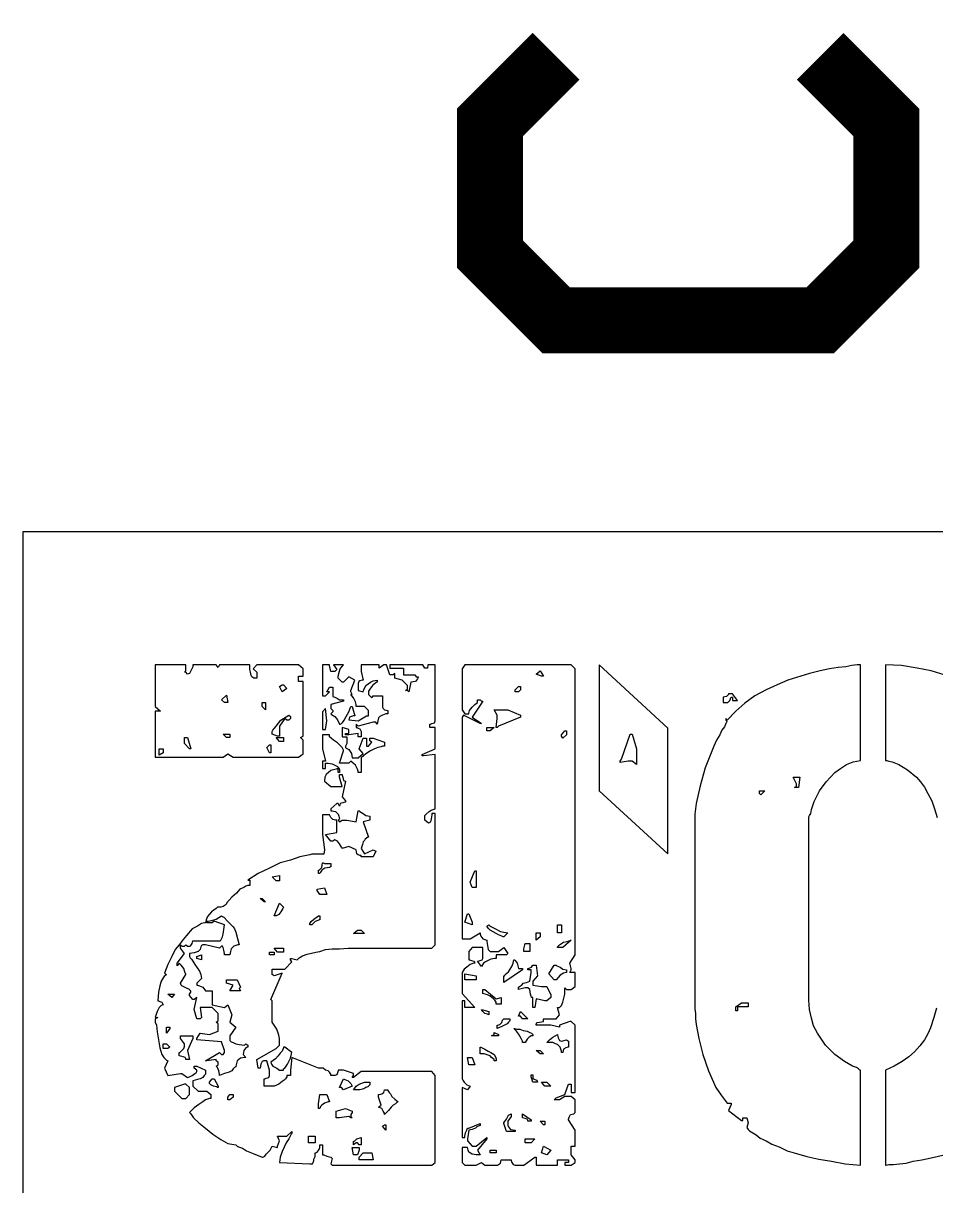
# Model space of a CAD drawing. Extents: x -0.01 to 3.94, y -0.01 to 3.94.
# Drawn here: x 1.7343 to 1.8725, y 1.1839 to 1.36 of the extents above; entities that cross this region are included whole.
import ezdxf

# ---------------------------------------------------------------- set-up
doc = ezdxf.new("R2010")
doc.units = 0
doc.layers.add('gbo', color=1, linetype='CONTINUOUS')

msp = doc.modelspace()

# ---------------------------------------------------------------- linework, layer by layer
at = {"layer": 'gbo', "color": 1, "const_width": 0.01}
msp.add_lwpolyline([(1.855, 1.355), (1.865, 1.345), (1.865, 1.325), (1.855, 1.315), (1.815, 1.315), (1.805, 1.325), (1.805, 1.345), (1.815, 1.355)], dxfattribs=at)
at = {"layer": 'gbo', "color": 1}
for points in [[(3.043, 1.1644), (2.637, 1.1644), (2.637, 1.0494), (2.1086, 1.0494), (2.1086, 1.1644), (1.7343, 1.1644), (1.7343, 1.283), (3.043, 1.283), (3.043, 1.1644)], [(1.776, 1.2628), (1.7697, 1.2628), (1.7691, 1.2622), (1.7697, 1.2617), (1.7697, 1.2608), (1.7692, 1.2608), (1.7689, 1.261), (1.7688, 1.2612), (1.7687, 1.2617), (1.7686, 1.2621), (1.7686, 1.2628), (1.764, 1.2628), (1.7638, 1.2624), (1.7635, 1.2628), (1.76, 1.2628), (1.76, 1.2625), (1.7598, 1.2621), (1.7596, 1.2617), (1.7595, 1.2615), (1.7592, 1.2614), (1.7589, 1.2617), (1.7587, 1.2617), (1.7589, 1.2619), (1.7589, 1.2628), (1.7543, 1.2628), (1.7543, 1.2565), (1.7551, 1.2558), (1.7543, 1.2558), (1.7543, 1.2488), (1.7646, 1.2488), (1.7653, 1.2493), (1.7661, 1.2488), (1.776, 1.2488), (1.7767, 1.2493), (1.7767, 1.2514), (1.7763, 1.2518), (1.7767, 1.252), (1.7767, 1.2603), (1.776, 1.2603), (1.776, 1.2611), (1.7767, 1.2611), (1.7767, 1.2622), (1.776, 1.2628)], [(1.7967, 1.2628), (1.7956, 1.2628), (1.7955, 1.2623), (1.7951, 1.2623), (1.7948, 1.2628), (1.7898, 1.2628), (1.7898, 1.2623), (1.7919, 1.2623), (1.7919, 1.2613), (1.7936, 1.2613), (1.7938, 1.261), (1.7941, 1.261), (1.7941, 1.2609), (1.794, 1.2607), (1.7937, 1.2603), (1.793, 1.2602), (1.7927, 1.2587), (1.7925, 1.2589), (1.7922, 1.2589), (1.7925, 1.2591), (1.7925, 1.2597), (1.7917, 1.2605), (1.7906, 1.2608), (1.7906, 1.2615), (1.7903, 1.2613), (1.7898, 1.2613), (1.7893, 1.2628), (1.7889, 1.2628), (1.7882, 1.2623), (1.7882, 1.2628), (1.7855, 1.2628), (1.7855, 1.2618), (1.7858, 1.2605), (1.7857, 1.2605), (1.7853, 1.2604), (1.7851, 1.2603), (1.785, 1.26), (1.785, 1.2589), (1.7858, 1.2587), (1.7858, 1.2588), (1.7859, 1.259), (1.7862, 1.2597), (1.7869, 1.2602), (1.7873, 1.2604), (1.7879, 1.2605), (1.7879, 1.2602), (1.7878, 1.2602), (1.7877, 1.2601), (1.7872, 1.2597), (1.7868, 1.2591), (1.7866, 1.2588), (1.7866, 1.2583), (1.7871, 1.2578), (1.7873, 1.2581), (1.7887, 1.2581), (1.7887, 1.2565), (1.7887, 1.2564), (1.7888, 1.2562), (1.789, 1.256), (1.7895, 1.2559), (1.7895, 1.2554), (1.7892, 1.2554), (1.7887, 1.2552), (1.7883, 1.255), (1.7881, 1.2548), (1.788, 1.2543), (1.7879, 1.2538), (1.7877, 1.2541), (1.7873, 1.2541), (1.785, 1.2535), (1.7847, 1.2538), (1.7847, 1.2533), (1.7848, 1.2533), (1.785, 1.2532), (1.7853, 1.2531), (1.7855, 1.2527), (1.7855, 1.2519), (1.785, 1.2519), (1.785, 1.2524), (1.7836, 1.2522), (1.7831, 1.2522), (1.7831, 1.2524), (1.7836, 1.2524), (1.7836, 1.253), (1.7826, 1.2533), (1.7826, 1.2519), (1.7833, 1.2519), (1.7833, 1.2509), (1.7831, 1.2505), (1.7831, 1.2503), (1.7832, 1.2502), (1.7836, 1.25), (1.784, 1.2494), (1.7841, 1.2487), (1.785, 1.2487), (1.7858, 1.2494), (1.7852, 1.2501), (1.7858, 1.2517), (1.7863, 1.2517), (1.7863, 1.2505), (1.7866, 1.2505), (1.7871, 1.2511), (1.7868, 1.2513), (1.7868, 1.2517), (1.7873, 1.2517), (1.789, 1.2511), (1.789, 1.2505), (1.7887, 1.2505), (1.7885, 1.2504), (1.788, 1.2503), (1.7875, 1.2501), (1.7869, 1.2498), (1.7862, 1.2493), (1.7855, 1.2487), (1.7855, 1.2465), (1.785, 1.2465), (1.785, 1.2467), (1.7849, 1.247), (1.7846, 1.2476), (1.7839, 1.2482), (1.7836, 1.2479), (1.7822, 1.2479), (1.7828, 1.2498), (1.7828, 1.2499), (1.7826, 1.2503), (1.7822, 1.2507), (1.7819, 1.251), (1.7813, 1.2514), (1.7807, 1.2519), (1.7807, 1.2522), (1.7796, 1.2522), (1.7796, 1.2501), (1.7801, 1.2482), (1.7796, 1.2482), (1.7796, 1.2471), (1.7801, 1.2471), (1.7801, 1.2479), (1.7805, 1.2479), (1.7811, 1.2478), (1.7819, 1.2474), (1.7821, 1.2472), (1.7822, 1.2469), (1.7822, 1.2465), (1.782, 1.2465), (1.782, 1.2471), (1.7819, 1.2471), (1.7817, 1.247), (1.7809, 1.2468), (1.7802, 1.2462), (1.78, 1.2458), (1.7799, 1.2452), (1.7809, 1.2444), (1.7826, 1.2444), (1.7822, 1.2458), (1.7822, 1.2462), (1.7826, 1.2462), (1.7826, 1.2461), (1.7827, 1.2458), (1.7828, 1.2453), (1.7831, 1.2452), (1.7826, 1.2428), (1.7831, 1.2422), (1.7831, 1.242), (1.783, 1.242), (1.7827, 1.2419), (1.7823, 1.2418), (1.7822, 1.2414), (1.782, 1.2418), (1.7818, 1.2418), (1.7809, 1.241), (1.7809, 1.2407), (1.7811, 1.2407), (1.7816, 1.2406), (1.782, 1.2402), (1.7821, 1.2399), (1.7822, 1.2395), (1.782, 1.2393), (1.7822, 1.239), (1.7826, 1.2393), (1.7833, 1.2393), (1.7847, 1.239), (1.785, 1.2407), (1.7852, 1.2407), (1.7853, 1.2406), (1.7858, 1.2403), (1.7862, 1.24), (1.7868, 1.2399), (1.7868, 1.2393), (1.7858, 1.239), (1.7866, 1.2367), (1.7865, 1.2367), (1.7861, 1.2364), (1.786, 1.2362), (1.7858, 1.236), (1.7857, 1.2356), (1.7855, 1.235), (1.786, 1.2342), (1.7873, 1.2348), (1.7877, 1.2346), (1.7873, 1.2337), (1.7855, 1.2337), (1.7855, 1.2339), (1.7853, 1.2339), (1.785, 1.234), (1.7848, 1.2342), (1.7847, 1.2348), (1.7836, 1.2353), (1.7826, 1.235), (1.7826, 1.2351), (1.7825, 1.2352), (1.7822, 1.2357), (1.7819, 1.2361), (1.7815, 1.2363), (1.7812, 1.2361), (1.7809, 1.2361), (1.7801, 1.2371), (1.7818, 1.2374), (1.7818, 1.2393), (1.7816, 1.2393), (1.7812, 1.2394), (1.7809, 1.2397), (1.7807, 1.2401), (1.7796, 1.2401), (1.7796, 1.2371), (1.7799, 1.2348), (1.7798, 1.2341), (1.778, 1.2341), (1.7777, 1.234), (1.7772, 1.2339), (1.7762, 1.2337), (1.7748, 1.2332), (1.7732, 1.2328), (1.7716, 1.232), (1.7699, 1.2312), (1.7683, 1.2302), (1.7686, 1.2302), (1.7686, 1.2294), (1.7683, 1.2294), (1.768, 1.2293), (1.7677, 1.2291), (1.7671, 1.2288), (1.7666, 1.2282), (1.7659, 1.2276), (1.7651, 1.2267), (1.7651, 1.2266), (1.7649, 1.2264), (1.7646, 1.2262), (1.7642, 1.2261), (1.7637, 1.2261), (1.7635, 1.2259), (1.7628, 1.2254), (1.7622, 1.2247), (1.762, 1.2242), (1.7619, 1.2237), (1.7618, 1.2237), (1.7613, 1.2236), (1.7607, 1.2232), (1.7599, 1.2228), (1.759, 1.2218), (1.7585, 1.2212), (1.7579, 1.2204), (1.7573, 1.2197), (1.7568, 1.2186), (1.7562, 1.2174), (1.7557, 1.2161), (1.756, 1.2159), (1.7559, 1.2158), (1.7557, 1.2157), (1.7555, 1.2154), (1.7552, 1.2149), (1.755, 1.2142), (1.7548, 1.2132), (1.7547, 1.2119), (1.7548, 1.2119), (1.755, 1.2118), (1.7553, 1.2117), (1.7555, 1.2113), (1.7552, 1.2112), (1.7549, 1.2109), (1.7546, 1.2103), (1.7543, 1.2094), (1.7547, 1.2094), (1.7543, 1.2092), (1.7543, 1.2091), (1.7543, 1.209), (1.7543, 1.2087), (1.7545, 1.2082), (1.7546, 1.2072), (1.7548, 1.206), (1.755, 1.2048), (1.7553, 1.2038), (1.7556, 1.2033), (1.7558, 1.2031), (1.756, 1.2029), (1.7562, 1.2028), (1.7557, 1.2017), (1.7562, 1.2006), (1.7581, 1.2009), (1.7583, 1.2009), (1.7592, 1.2003), (1.7595, 1.2004), (1.7599, 1.2006), (1.7603, 1.2009), (1.7605, 1.201), (1.7606, 1.2012), (1.7606, 1.2014), (1.7602, 1.2017), (1.7602, 1.202), (1.7606, 1.202), (1.7619, 1.2014), (1.7619, 1.2009), (1.7619, 1.2008), (1.7617, 1.2006), (1.7615, 1.2003), (1.7611, 1.2001), (1.7607, 1.2), (1.76, 1.1998), (1.76, 1.199), (1.7608, 1.1982), (1.7621, 1.1982), (1.7627, 1.1977), (1.7627, 1.1971), (1.7625, 1.1971), (1.7619, 1.1969), (1.7615, 1.1966), (1.7609, 1.1962), (1.7602, 1.1957), (1.7595, 1.195), (1.7597, 1.1948), (1.7601, 1.1942), (1.7609, 1.1934), (1.7619, 1.1926), (1.763, 1.1917), (1.7642, 1.1909), (1.7653, 1.1903), (1.7659, 1.1902), (1.7665, 1.1901), (1.7666, 1.19), (1.7667, 1.1899), (1.7669, 1.1898), (1.7675, 1.1896), (1.7681, 1.1892), (1.7691, 1.1888), (1.7705, 1.1882), (1.7706, 1.1882), (1.7709, 1.1884), (1.7711, 1.1887), (1.7713, 1.1889), (1.7717, 1.1893), (1.772, 1.1899), (1.7728, 1.1897), (1.7728, 1.1899), (1.7731, 1.1907), (1.7728, 1.1914), (1.7742, 1.1914), (1.775, 1.1921), (1.775, 1.1918), (1.7749, 1.1917), (1.7747, 1.1914), (1.7745, 1.191), (1.7741, 1.1904), (1.7735, 1.1891), (1.7732, 1.1882), (1.7731, 1.1874), (1.7777, 1.1872), (1.7781, 1.1872), (1.7782, 1.1874), (1.7783, 1.1877), (1.7783, 1.1879), (1.7785, 1.1883), (1.7785, 1.1889), (1.7786, 1.1889), (1.7788, 1.189), (1.7791, 1.1894), (1.7792, 1.1897), (1.7792, 1.1901), (1.7796, 1.1901), (1.7796, 1.1886), (1.7798, 1.1886), (1.7803, 1.1884), (1.7809, 1.1882), (1.781, 1.1881), (1.7811, 1.188), (1.7809, 1.1872), (1.7811, 1.187), (1.7962, 1.187), (1.7967, 1.1874), (1.7967, 1.2006), (1.7962, 1.2012), (1.7855, 1.2012), (1.7843, 1.2003), (1.7841, 1.2003), (1.7843, 1.2006), (1.7843, 1.2009), (1.7828, 1.2014), (1.782, 1.2014), (1.782, 1.2013), (1.7819, 1.201), (1.7818, 1.2007), (1.7815, 1.2006), (1.7809, 1.2006), (1.7809, 1.2008), (1.7807, 1.2011), (1.7805, 1.2013), (1.7801, 1.2014), (1.7797, 1.2017), (1.779, 1.2017), (1.775, 1.2033), (1.7748, 1.2014), (1.7748, 1.2006), (1.7742, 1.2006), (1.7742, 1.2004), (1.774, 1.2001), (1.7738, 1.1999), (1.7735, 1.1997), (1.773, 1.1993), (1.7723, 1.199), (1.7708, 1.199), (1.7708, 1.2001), (1.7709, 1.2001), (1.7711, 1.2002), (1.7715, 1.2003), (1.7716, 1.2006), (1.7716, 1.2014), (1.7712, 1.2028), (1.7707, 1.2028), (1.7705, 1.2027), (1.7703, 1.2023), (1.7702, 1.2017), (1.7699, 1.2017), (1.7697, 1.203), (1.7726, 1.2047), (1.7731, 1.2052), (1.7731, 1.206), (1.7731, 1.2062), (1.773, 1.2067), (1.7727, 1.2076), (1.772, 1.2087), (1.772, 1.2119), (1.7718, 1.2121), (1.7735, 1.2161), (1.7723, 1.2157), (1.772, 1.2159), (1.772, 1.2167), (1.7739, 1.2167), (1.775, 1.2178), (1.7748, 1.2181), (1.7748, 1.2183), (1.775, 1.2183), (1.7758, 1.2181), (1.7759, 1.2182), (1.7761, 1.2184), (1.7766, 1.2187), (1.7773, 1.219), (1.7786, 1.2193), (1.7792, 1.2194), (1.7801, 1.2197), (1.7811, 1.2198), (1.7822, 1.2198), (1.7835, 1.2199), (1.7962, 1.2199), (1.7967, 1.2204), (1.7967, 1.2331), (1.7967, 1.2403), (1.7962, 1.2403), (1.7962, 1.2402), (1.7962, 1.2401), (1.7961, 1.2395), (1.796, 1.239), (1.7959, 1.2389), (1.7957, 1.2388), (1.7951, 1.2393), (1.7951, 1.2399), (1.7951, 1.24), (1.7953, 1.2402), (1.7958, 1.2406), (1.7961, 1.2408), (1.7967, 1.241), (1.7967, 1.2492), (1.7949, 1.249), (1.7947, 1.249), (1.7947, 1.2492), (1.7967, 1.2501), (1.7967, 1.2533), (1.7959, 1.2533), (1.7959, 1.2538), (1.796, 1.2538), (1.7962, 1.2539), (1.7966, 1.254), (1.7967, 1.2543), (1.7967, 1.2628)], [(1.7828, 1.2628), (1.7813, 1.2628), (1.7818, 1.2621), (1.7815, 1.2618), (1.7809, 1.2618), (1.7807, 1.2627), (1.7807, 1.2628), (1.7796, 1.2628), (1.7796, 1.2581), (1.7801, 1.2581), (1.7807, 1.2587), (1.7803, 1.2587), (1.7807, 1.2594), (1.7812, 1.2594), (1.7812, 1.2581), (1.7812, 1.258), (1.7815, 1.2579), (1.7819, 1.2577), (1.7822, 1.2575), (1.7828, 1.2575), (1.7828, 1.2573), (1.7809, 1.2568), (1.7809, 1.2562), (1.7812, 1.2559), (1.7812, 1.2557), (1.7809, 1.2554), (1.781, 1.2553), (1.7815, 1.255), (1.7819, 1.2545), (1.7822, 1.2538), (1.7823, 1.2538), (1.7825, 1.2539), (1.7827, 1.2541), (1.7829, 1.2544), (1.7832, 1.255), (1.7836, 1.2557), (1.7839, 1.2565), (1.7841, 1.2565), (1.7845, 1.2551), (1.7843, 1.2551), (1.784, 1.255), (1.7837, 1.2549), (1.7836, 1.2545), (1.785, 1.2543), (1.7863, 1.2551), (1.7866, 1.2551), (1.7866, 1.2559), (1.786, 1.2565), (1.7847, 1.2565), (1.7847, 1.2568), (1.7846, 1.2572), (1.7843, 1.2578), (1.7839, 1.2583), (1.7841, 1.2583), (1.7839, 1.2587), (1.7839, 1.2589), (1.7845, 1.2605), (1.7836, 1.261), (1.7828, 1.2602), (1.7826, 1.2602), (1.782, 1.2608), (1.782, 1.2609), (1.782, 1.261), (1.7821, 1.2615), (1.7823, 1.2622), (1.7828, 1.2628)], [(1.8173, 1.2628), (1.8012, 1.2628), (1.8008, 1.2622), (1.8008, 1.256), (1.8012, 1.2554), (1.8018, 1.2554), (1.8018, 1.2555), (1.8019, 1.2559), (1.8023, 1.2564), (1.8027, 1.2568), (1.8031, 1.2571), (1.8031, 1.2575), (1.8035, 1.2575), (1.8037, 1.2573), (1.8039, 1.2573), (1.8023, 1.2549), (1.8037, 1.2539), (1.8035, 1.2539), (1.801, 1.2552), (1.8008, 1.2549), (1.8008, 1.2213), (1.802, 1.2213), (1.8035, 1.2222), (1.8035, 1.222), (1.8036, 1.2217), (1.8039, 1.2213), (1.8045, 1.2211), (1.8045, 1.221), (1.8045, 1.2209), (1.8046, 1.2203), (1.8047, 1.2197), (1.8048, 1.2196), (1.805, 1.2194), (1.8063, 1.2194), (1.8071, 1.22), (1.8077, 1.2191), (1.8075, 1.2189), (1.8059, 1.2189), (1.8059, 1.2183), (1.8057, 1.2183), (1.8051, 1.2182), (1.8043, 1.2178), (1.804, 1.2176), (1.8037, 1.2171), (1.8031, 1.2179), (1.8032, 1.2179), (1.8035, 1.218), (1.8038, 1.2181), (1.8039, 1.2183), (1.8039, 1.22), (1.8023, 1.22), (1.8018, 1.2194), (1.8018, 1.2181), (1.8019, 1.2181), (1.8022, 1.218), (1.8026, 1.2179), (1.8027, 1.2176), (1.8025, 1.2176), (1.802, 1.2174), (1.8015, 1.217), (1.8011, 1.2167), (1.8008, 1.2162), (1.8008, 1.213), (1.8027, 1.2109), (1.8012, 1.2109), (1.8012, 1.2119), (1.8008, 1.2119), (1.8008, 1.2001), (1.8009, 1.1999), (1.8011, 1.1996), (1.8015, 1.1992), (1.802, 1.199), (1.8016, 1.1984), (1.8008, 1.1988), (1.8008, 1.1912), (1.8012, 1.1912), (1.8012, 1.1913), (1.8012, 1.1914), (1.8013, 1.1919), (1.8015, 1.1923), (1.8016, 1.1926), (1.8018, 1.1926), (1.8035, 1.1933), (1.8035, 1.1931), (1.8035, 1.193), (1.8032, 1.1929), (1.803, 1.1928), (1.8028, 1.1926), (1.8023, 1.1924), (1.8018, 1.1923), (1.8016, 1.191), (1.8016, 1.1907), (1.8023, 1.1899), (1.8029, 1.1899), (1.8045, 1.1912), (1.8045, 1.191), (1.8031, 1.1893), (1.8035, 1.1886), (1.8029, 1.1886), (1.8023, 1.1887), (1.8018, 1.189), (1.8017, 1.1893), (1.8016, 1.1897), (1.8008, 1.1897), (1.8008, 1.1874), (1.8012, 1.187), (1.8029, 1.187), (1.8037, 1.1874), (1.8042, 1.187), (1.8062, 1.187), (1.8063, 1.1871), (1.8066, 1.1873), (1.8067, 1.1878), (1.8082, 1.1878), (1.8082, 1.1877), (1.8083, 1.1874), (1.8085, 1.1871), (1.8088, 1.187), (1.8101, 1.187), (1.8118, 1.1882), (1.812, 1.1882), (1.812, 1.187), (1.8152, 1.187), (1.8152, 1.1878), (1.8169, 1.1878), (1.8169, 1.1874), (1.8163, 1.1874), (1.8163, 1.187), (1.8173, 1.187), (1.8179, 1.1874), (1.8179, 1.1878), (1.8173, 1.1886), (1.8173, 1.1899), (1.8179, 1.1899), (1.8179, 1.1923), (1.8169, 1.1939), (1.8169, 1.194), (1.817, 1.1943), (1.8172, 1.1947), (1.8177, 1.1948), (1.8179, 1.195), (1.8179, 1.1969), (1.8173, 1.1974), (1.8163, 1.1974), (1.8155, 1.1969), (1.8147, 1.1969), (1.815, 1.1972), (1.8163, 1.1977), (1.8169, 1.1993), (1.8173, 1.1993), (1.8173, 1.198), (1.8179, 1.198), (1.8179, 1.2082), (1.8173, 1.2088), (1.8171, 1.2088), (1.8155, 1.2082), (1.8155, 1.2079), (1.8142, 1.2082), (1.812, 1.2082), (1.812, 1.2083), (1.8121, 1.2086), (1.8125, 1.2087), (1.8131, 1.2088), (1.8131, 1.2092), (1.815, 1.2092), (1.8155, 1.2098), (1.8152, 1.2109), (1.8155, 1.2109), (1.8156, 1.211), (1.8158, 1.2112), (1.816, 1.2117), (1.8161, 1.2121), (1.8163, 1.2129), (1.8163, 1.2139), (1.8166, 1.2136), (1.8173, 1.2136), (1.8179, 1.2141), (1.8179, 1.2162), (1.8171, 1.2162), (1.8173, 1.2166), (1.8173, 1.2168), (1.8171, 1.2176), (1.8179, 1.2189), (1.8179, 1.2622), (1.8173, 1.2628)], [(1.8215, 1.2628), (1.8215, 1.2437), (1.8319, 1.2342), (1.8319, 1.2472), (1.8319, 1.2477), (1.8319, 1.2478), (1.8319, 1.2532), (1.8215, 1.2628)], [(1.8611, 1.2628), (1.8606, 1.2628), (1.8598, 1.2627), (1.8589, 1.2625), (1.8577, 1.2624), (1.8564, 1.2622), (1.855, 1.2619), (1.8534, 1.2615), (1.8501, 1.2605), (1.8485, 1.2598), (1.8468, 1.259), (1.8451, 1.2581), (1.8436, 1.257), (1.8422, 1.2558), (1.8409, 1.2544), (1.8407, 1.2547), (1.8407, 1.2544), (1.8409, 1.2542), (1.8408, 1.2541), (1.8407, 1.2539), (1.8405, 1.2534), (1.8401, 1.2529), (1.8398, 1.2522), (1.8393, 1.2514), (1.8389, 1.2505), (1.8385, 1.2495), (1.8376, 1.2472), (1.8368, 1.2445), (1.8362, 1.2418), (1.836, 1.2402), (1.836, 1.2388), (1.836, 1.2116), (1.836, 1.2114), (1.836, 1.2111), (1.836, 1.2107), (1.8361, 1.21), (1.8361, 1.2092), (1.8362, 1.2083), (1.8366, 1.2062), (1.8372, 1.2038), (1.8381, 1.2013), (1.8392, 1.1988), (1.84, 1.1976), (1.8409, 1.1964), (1.8415, 1.1964), (1.8415, 1.1962), (1.8411, 1.1953), (1.8431, 1.1938), (1.8433, 1.1938), (1.8433, 1.1942), (1.8439, 1.1942), (1.8441, 1.1934), (1.8439, 1.1927), (1.8441, 1.1924), (1.8443, 1.1922), (1.8448, 1.1919), (1.8453, 1.1916), (1.8459, 1.1911), (1.8468, 1.1907), (1.8477, 1.1902), (1.8488, 1.1898), (1.85, 1.1892), (1.8514, 1.1888), (1.853, 1.1883), (1.8548, 1.1879), (1.8567, 1.1876), (1.8588, 1.1872), (1.8611, 1.187), (1.8611, 1.2014), (1.861, 1.2014), (1.8608, 1.2016), (1.8605, 1.2018), (1.8599, 1.202), (1.8587, 1.2027), (1.8572, 1.2038), (1.8558, 1.2052), (1.8546, 1.207), (1.854, 1.2081), (1.8537, 1.2093), (1.8534, 1.2106), (1.8533, 1.212), (1.8533, 1.2397), (1.8533, 1.2398), (1.8534, 1.24), (1.8536, 1.2403), (1.8537, 1.2409), (1.8541, 1.2421), (1.8549, 1.2437), (1.8559, 1.2451), (1.8572, 1.2465), (1.8581, 1.2471), (1.859, 1.2477), (1.86, 1.2481), (1.8611, 1.2483), (1.8611, 1.2628)], [(1.8649, 1.2628), (1.8649, 1.2483), (1.8651, 1.2483), (1.8654, 1.2482), (1.8659, 1.2481), (1.8669, 1.2477), (1.8682, 1.2469), (1.8696, 1.2458), (1.8702, 1.2451), (1.8708, 1.2443), (1.8713, 1.2433), (1.8719, 1.2422), (1.8723, 1.241), (1.8727, 1.2397)], [(1.8738, 1.2613), (1.8718, 1.2619), (1.8697, 1.2623), (1.8673, 1.2627), (1.8649, 1.2628)], [(1.8131, 1.2611), (1.8128, 1.2611), (1.812, 1.2614), (1.8126, 1.2619), (1.8131, 1.2611)], [(1.7742, 1.2592), (1.7735, 1.2587), (1.7731, 1.2595), (1.7735, 1.2598), (1.7737, 1.2598), (1.7742, 1.2592)], [(1.8096, 1.259), (1.8093, 1.2587), (1.8088, 1.2587), (1.8088, 1.259), (1.8093, 1.2595), (1.8096, 1.2595), (1.8096, 1.259)], [(1.7653, 1.2571), (1.7648, 1.2571), (1.7643, 1.2575), (1.7651, 1.2582), (1.7653, 1.2571)], [(1.8417, 1.2584), (1.8411, 1.2584), (1.8411, 1.2583), (1.841, 1.2582), (1.8408, 1.258), (1.8403, 1.2579), (1.8403, 1.2571), (1.841, 1.2571), (1.8411, 1.2572), (1.8413, 1.2574), (1.8415, 1.2579), (1.8417, 1.2579), (1.8417, 1.2574), (1.8425, 1.2574), (1.8417, 1.2584)], [(1.771, 1.256), (1.7705, 1.2565), (1.7705, 1.2571), (1.771, 1.2571), (1.771, 1.256)], [(1.7801, 1.2562), (1.7796, 1.2557), (1.7796, 1.253), (1.7801, 1.253), (1.7803, 1.2543), (1.7801, 1.2562)], [(1.8096, 1.2552), (1.8096, 1.2549), (1.8063, 1.2535), (1.8061, 1.2533), (1.8059, 1.2533), (1.8061, 1.2547), (1.8061, 1.2552), (1.8056, 1.256), (1.8077, 1.256), (1.8096, 1.2552)], [(1.7748, 1.255), (1.7748, 1.2547), (1.7745, 1.2544), (1.7742, 1.2544), (1.7739, 1.2547), (1.7731, 1.2535), (1.7731, 1.252), (1.7728, 1.252), (1.772, 1.2523), (1.772, 1.2525), (1.772, 1.2527), (1.7721, 1.2529), (1.7726, 1.2535), (1.7733, 1.2544), (1.7745, 1.2552), (1.7748, 1.255)], [(1.7656, 1.2518), (1.7651, 1.2518), (1.7646, 1.2523), (1.7656, 1.2523), (1.7656, 1.2518)], [(1.805, 1.2528), (1.8045, 1.2528), (1.8045, 1.2533), (1.8056, 1.2533), (1.805, 1.2528)], [(1.8166, 1.2522), (1.816, 1.2517), (1.8158, 1.252), (1.8158, 1.2522), (1.8163, 1.2528), (1.8166, 1.2528), (1.8166, 1.2522)], [(1.8272, 1.2501), (1.8272, 1.2477), (1.8265, 1.2482), (1.8259, 1.2482), (1.8247, 1.248), (1.8247, 1.2482), (1.8249, 1.2485), (1.8262, 1.2523), (1.8265, 1.2523), (1.8272, 1.2501)], [(1.7597, 1.2501), (1.7595, 1.2501), (1.7587, 1.2509), (1.7587, 1.2518), (1.7592, 1.2518), (1.7597, 1.2501)], [(1.7718, 1.2495), (1.7716, 1.2495), (1.7712, 1.2503), (1.7716, 1.2507), (1.7718, 1.2507), (1.7718, 1.2495)], [(1.7737, 1.2512), (1.7731, 1.2512), (1.7726, 1.2518), (1.7737, 1.2518), (1.7737, 1.2512)], [(1.7555, 1.2495), (1.7549, 1.2491), (1.7549, 1.2501), (1.7555, 1.2501), (1.7555, 1.2495)], [(1.8517, 1.2442), (1.8511, 1.2442), (1.8514, 1.2444), (1.8514, 1.2448), (1.8509, 1.2458), (1.8519, 1.2458), (1.8517, 1.2442)], [(1.846, 1.2431), (1.8458, 1.2433), (1.8458, 1.2437), (1.8466, 1.2437), (1.846, 1.2431)], [(1.7799, 1.2327), (1.7809, 1.2327), (1.7809, 1.2322), (1.7808, 1.2322), (1.7807, 1.2321), (1.78, 1.232), (1.7795, 1.2317), (1.7793, 1.2314), (1.7792, 1.2312), (1.779, 1.2312), (1.779, 1.2317), (1.7791, 1.2317), (1.7792, 1.2318), (1.7795, 1.2321), (1.7796, 1.2328), (1.7797, 1.2328), (1.7799, 1.2327)], [(1.8029, 1.2291), (1.8023, 1.2291), (1.802, 1.2299), (1.8027, 1.2316), (1.8029, 1.2316), (1.8029, 1.2291)], [(1.7731, 1.2301), (1.7726, 1.2301), (1.772, 1.2307), (1.7731, 1.2309), (1.7731, 1.2301)], [(1.7803, 1.228), (1.7792, 1.228), (1.7788, 1.2286), (1.7788, 1.2288), (1.7799, 1.229), (1.7803, 1.228)], [(1.771, 1.2269), (1.7708, 1.2269), (1.7702, 1.2274), (1.7705, 1.2274), (1.771, 1.2269)], [(1.7737, 1.2261), (1.7736, 1.2259), (1.7733, 1.2254), (1.773, 1.225), (1.7726, 1.2248), (1.7723, 1.2248), (1.7731, 1.2267), (1.7737, 1.2261)], [(1.7645, 1.2247), (1.7647, 1.2246), (1.7653, 1.2239), (1.7661, 1.2231), (1.7663, 1.2228), (1.7665, 1.2223), (1.767, 1.2204), (1.7668, 1.2204), (1.7662, 1.2202), (1.7658, 1.2198), (1.7657, 1.2194), (1.7656, 1.2189), (1.7648, 1.2189), (1.7648, 1.219), (1.7648, 1.2191), (1.7647, 1.2196), (1.7646, 1.22), (1.7645, 1.2202), (1.7643, 1.2202), (1.764, 1.2199), (1.7619, 1.2204), (1.7615, 1.2204), (1.7613, 1.2203), (1.7612, 1.2201), (1.7611, 1.2197), (1.761, 1.2196), (1.7608, 1.2194), (1.7602, 1.2192), (1.7595, 1.2191), (1.7595, 1.2186), (1.7596, 1.2184), (1.7598, 1.2182), (1.76, 1.2179), (1.7603, 1.2174), (1.761, 1.2164), (1.7612, 1.2159), (1.7613, 1.2153), (1.7606, 1.2146), (1.7606, 1.2143), (1.7607, 1.2143), (1.761, 1.2142), (1.7615, 1.214), (1.7619, 1.2134), (1.7629, 1.2134), (1.7629, 1.2113), (1.7648, 1.2109), (1.7653, 1.2113), (1.7659, 1.2098), (1.7656, 1.2087), (1.7665, 1.2079), (1.7656, 1.2066), (1.7656, 1.206), (1.7656, 1.2059), (1.7658, 1.2057), (1.7661, 1.2056), (1.7665, 1.2054), (1.767, 1.2053), (1.7678, 1.2052), (1.768, 1.2054), (1.7683, 1.2052), (1.7683, 1.2049), (1.7682, 1.2049), (1.768, 1.2048), (1.7677, 1.2044), (1.7676, 1.2038), (1.768, 1.2033), (1.7678, 1.2033), (1.7672, 1.2032), (1.7667, 1.2028), (1.7666, 1.2024), (1.7665, 1.202), (1.7665, 1.2019), (1.7663, 1.2018), (1.7661, 1.2016), (1.7659, 1.2013), (1.7655, 1.2011), (1.7648, 1.2009), (1.764, 1.2006), (1.764, 1.2007), (1.764, 1.2008), (1.7639, 1.2013), (1.7637, 1.2018), (1.7636, 1.2019), (1.7635, 1.202), (1.7638, 1.2022), (1.7638, 1.2026), (1.7635, 1.2028), (1.7635, 1.203), (1.7621, 1.2028), (1.7619, 1.2028), (1.764, 1.2041), (1.7643, 1.2038), (1.7646, 1.2038), (1.7648, 1.2041), (1.7648, 1.2044), (1.7643, 1.2057), (1.7606, 1.206), (1.7606, 1.2062), (1.7611, 1.207), (1.7625, 1.2068), (1.7638, 1.2073), (1.7638, 1.2084), (1.7635, 1.2087), (1.7638, 1.2089), (1.7638, 1.21), (1.7629, 1.2109), (1.7611, 1.2109), (1.7613, 1.2094), (1.7611, 1.2092), (1.7606, 1.2092), (1.7602, 1.2106), (1.7606, 1.2124), (1.7602, 1.2121), (1.76, 1.2121), (1.7595, 1.2127), (1.7595, 1.2129), (1.7597, 1.2132), (1.7597, 1.2134), (1.7596, 1.2134), (1.7595, 1.2136), (1.7589, 1.2139), (1.7583, 1.2142), (1.7582, 1.2143), (1.7581, 1.2146), (1.7589, 1.2159), (1.7589, 1.216), (1.7588, 1.2161), (1.7586, 1.2168), (1.7582, 1.2173), (1.7581, 1.2174), (1.7579, 1.2176), (1.7576, 1.2172), (1.7576, 1.2176), (1.7587, 1.2191), (1.7581, 1.2199), (1.7581, 1.2204), (1.7583, 1.2202), (1.7587, 1.2202), (1.7589, 1.2204), (1.7592, 1.2202), (1.7596, 1.2202), (1.7597, 1.2203), (1.7599, 1.2206), (1.76, 1.221), (1.7641, 1.221), (1.7642, 1.2211), (1.7643, 1.2213), (1.7645, 1.2216), (1.7646, 1.222), (1.7647, 1.2227), (1.7648, 1.2234), (1.7632, 1.224), (1.7629, 1.2237), (1.7621, 1.2237), (1.7621, 1.224), (1.7623, 1.224), (1.7628, 1.2241), (1.7635, 1.2243), (1.7643, 1.2248), (1.7645, 1.2247)], [(1.7792, 1.2242), (1.7791, 1.2242), (1.7789, 1.2241), (1.7785, 1.2239), (1.778, 1.2234), (1.7777, 1.2234), (1.7777, 1.2236), (1.7779, 1.2239), (1.7783, 1.2243), (1.779, 1.2248), (1.7792, 1.2248), (1.7792, 1.2242)], [(1.8023, 1.2238), (1.8023, 1.2234), (1.8012, 1.2238), (1.8016, 1.2251), (1.8018, 1.2251), (1.8023, 1.2238)], [(1.786, 1.2221), (1.7843, 1.2221), (1.7849, 1.2226), (1.7855, 1.2226), (1.786, 1.2221)], [(1.805, 1.2232), (1.8056, 1.2229), (1.8066, 1.2224), (1.8071, 1.2223), (1.8077, 1.2222), (1.8071, 1.2216), (1.807, 1.2216), (1.8068, 1.2217), (1.8063, 1.2219), (1.8059, 1.2221), (1.805, 1.2226), (1.8047, 1.2229), (1.8045, 1.2232), (1.8048, 1.2234), (1.805, 1.2232)], [(1.8126, 1.2216), (1.812, 1.2211), (1.812, 1.2222), (1.8126, 1.2222), (1.8126, 1.2216)], [(1.8158, 1.2222), (1.8152, 1.2222), (1.8152, 1.2234), (1.8158, 1.2234), (1.8158, 1.2222)], [(1.811, 1.2194), (1.8101, 1.2194), (1.8101, 1.2198), (1.8103, 1.2206), (1.811, 1.2206), (1.811, 1.2194)], [(1.816, 1.22), (1.8152, 1.22), (1.8152, 1.2201), (1.8155, 1.2204), (1.8158, 1.2206), (1.8161, 1.2208), (1.8167, 1.2209), (1.8173, 1.2211), (1.816, 1.22)], [(1.7613, 1.2181), (1.7606, 1.2183), (1.7606, 1.2186), (1.7613, 1.2189), (1.7613, 1.2181)], [(1.7723, 1.2189), (1.7716, 1.2189), (1.7716, 1.2193), (1.7723, 1.2193), (1.7723, 1.2189)], [(1.7737, 1.2193), (1.7728, 1.2193), (1.7723, 1.2199), (1.7737, 1.2199), (1.7737, 1.2193)], [(1.8088, 1.218), (1.8091, 1.2176), (1.8092, 1.2172), (1.8093, 1.2168), (1.8099, 1.2168), (1.8099, 1.2166), (1.8071, 1.2147), (1.8071, 1.2157), (1.8072, 1.2157), (1.8073, 1.2159), (1.8078, 1.2163), (1.8083, 1.2171), (1.8085, 1.2176), (1.8086, 1.2181), (1.8087, 1.2181), (1.8088, 1.218)], [(1.8122, 1.2157), (1.8115, 1.2149), (1.8115, 1.2143), (1.8128, 1.2141), (1.8136, 1.2141), (1.8142, 1.2128), (1.8142, 1.2124), (1.8136, 1.2119), (1.8133, 1.2119), (1.812, 1.2122), (1.8118, 1.2109), (1.8115, 1.2109), (1.8115, 1.2124), (1.8113, 1.2124), (1.8112, 1.2126), (1.8111, 1.2129), (1.811, 1.2136), (1.8107, 1.2139), (1.8103, 1.2139), (1.8093, 1.2136), (1.8093, 1.2139), (1.8093, 1.214), (1.8096, 1.2142), (1.8098, 1.2143), (1.81, 1.2146), (1.8105, 1.2147), (1.811, 1.2149), (1.8112, 1.2162), (1.8112, 1.2166), (1.8107, 1.2166), (1.8107, 1.2168), (1.8108, 1.2168), (1.811, 1.2169), (1.8113, 1.217), (1.8115, 1.2173), (1.812, 1.2173), (1.8122, 1.2157)], [(1.8151, 1.2172), (1.8156, 1.217), (1.816, 1.2167), (1.8166, 1.2166), (1.8166, 1.2162), (1.8165, 1.2162), (1.8161, 1.2161), (1.8156, 1.2158), (1.815, 1.2151), (1.8147, 1.2151), (1.8139, 1.216), (1.8147, 1.2173), (1.815, 1.2173), (1.8151, 1.2172)], [(1.8029, 1.2157), (1.8029, 1.2151), (1.8012, 1.2151), (1.8012, 1.216), (1.8029, 1.2157)], [(1.7672, 1.214), (1.767, 1.2138), (1.7672, 1.2134), (1.7656, 1.2134), (1.7661, 1.2143), (1.7651, 1.2146), (1.7651, 1.2151), (1.7667, 1.2151), (1.7672, 1.214)], [(1.8059, 1.2122), (1.8067, 1.2124), (1.8067, 1.2114), (1.8059, 1.2114), (1.8059, 1.2117), (1.8057, 1.212), (1.8055, 1.2122), (1.805, 1.2126), (1.8046, 1.2128), (1.8039, 1.213), (1.8039, 1.2136), (1.8042, 1.2136), (1.8059, 1.2122)], [(1.7568, 1.2124), (1.7562, 1.2129), (1.7572, 1.2129), (1.7568, 1.2124)], [(1.8048, 1.2103), (1.8048, 1.2098), (1.8046, 1.2099), (1.8042, 1.21), (1.8039, 1.2103), (1.8037, 1.2106), (1.8048, 1.2103)], [(1.8107, 1.2092), (1.8099, 1.2092), (1.8096, 1.2096), (1.8093, 1.2096), (1.8096, 1.2103), (1.8107, 1.2092)], [(1.8441, 1.211), (1.8425, 1.211), (1.8425, 1.2104), (1.8422, 1.2104), (1.8422, 1.211), (1.8431, 1.2116), (1.8441, 1.2116), (1.8441, 1.211)], [(1.8726, 1.2108), (1.8722, 1.2094), (1.8717, 1.2078), (1.8713, 1.2069), (1.8708, 1.206), (1.8701, 1.2051), (1.8693, 1.2042), (1.8684, 1.2034), (1.8674, 1.2027), (1.8662, 1.202), (1.8649, 1.2014), (1.8649, 1.187), (1.865, 1.187), (1.8654, 1.1871), (1.8661, 1.1871), (1.867, 1.1872), (1.868, 1.1873), (1.8691, 1.1876), (1.8704, 1.1878), (1.8718, 1.1881), (1.8747, 1.1888)], [(1.808, 1.209), (1.808, 1.2089), (1.8078, 1.2087), (1.8076, 1.2084), (1.8072, 1.2082), (1.8068, 1.208), (1.8061, 1.2077), (1.8061, 1.2082), (1.8062, 1.2082), (1.8065, 1.2083), (1.8068, 1.2086), (1.8069, 1.209), (1.8071, 1.2092), (1.808, 1.2092), (1.808, 1.209)], [(1.7565, 1.2077), (1.756, 1.207), (1.756, 1.2079), (1.7565, 1.2079), (1.7565, 1.2077)], [(1.76, 1.2062), (1.7592, 1.2044), (1.7595, 1.203), (1.7589, 1.203), (1.7589, 1.2031), (1.7588, 1.2033), (1.7585, 1.2034), (1.7579, 1.2036), (1.7579, 1.2041), (1.758, 1.2041), (1.7582, 1.2043), (1.7586, 1.2047), (1.7587, 1.205), (1.7587, 1.2054), (1.7581, 1.2062), (1.7581, 1.2066), (1.76, 1.2066), (1.76, 1.2062)], [(1.8063, 1.2068), (1.8063, 1.2066), (1.8052, 1.2066), (1.8056, 1.2068), (1.8056, 1.2071), (1.8063, 1.2068)], [(1.809, 1.2076), (1.8095, 1.2076), (1.81, 1.2074), (1.8106, 1.2073), (1.811, 1.2071), (1.8113, 1.207), (1.8115, 1.2068), (1.8115, 1.2066), (1.8112, 1.2066), (1.8109, 1.2064), (1.8106, 1.2061), (1.8103, 1.2056), (1.8099, 1.2056), (1.8099, 1.2058), (1.8097, 1.2062), (1.8093, 1.2069), (1.809, 1.2073), (1.8086, 1.2077), (1.8087, 1.2077), (1.809, 1.2076)], [(1.8152, 1.2067), (1.8153, 1.2063), (1.8155, 1.2059), (1.8158, 1.2058), (1.8166, 1.206), (1.8169, 1.2058), (1.8169, 1.2049), (1.8168, 1.2049), (1.8165, 1.2048), (1.8161, 1.2046), (1.816, 1.2041), (1.8158, 1.2041), (1.8158, 1.2042), (1.8158, 1.2043), (1.8156, 1.2049), (1.8152, 1.2053), (1.8149, 1.2054), (1.8145, 1.2056), (1.8136, 1.2056), (1.8137, 1.2057), (1.814, 1.206), (1.8145, 1.2064), (1.8152, 1.2068), (1.8152, 1.2067)], [(1.7565, 1.2049), (1.7562, 1.2047), (1.7555, 1.2047), (1.7555, 1.2054), (1.756, 1.2054), (1.7565, 1.2049)], [(1.7739, 1.2049), (1.7737, 1.2049), (1.7737, 1.2048), (1.7735, 1.2043), (1.7732, 1.204), (1.7729, 1.2036), (1.7725, 1.2031), (1.7718, 1.2026), (1.7719, 1.2023), (1.7721, 1.202), (1.7727, 1.2017), (1.7731, 1.2014), (1.7737, 1.2014), (1.7737, 1.2016), (1.7739, 1.2017), (1.7743, 1.2023), (1.7748, 1.2032), (1.7749, 1.2037), (1.775, 1.2041), (1.7739, 1.2049)], [(1.8038, 1.2048), (1.8042, 1.2046), (1.8047, 1.2043), (1.8051, 1.2041), (1.8056, 1.2038), (1.8058, 1.2034), (1.8059, 1.2031), (1.8059, 1.2028), (1.8056, 1.2028), (1.8056, 1.203), (1.8052, 1.2033), (1.805, 1.2036), (1.8047, 1.2037), (1.8041, 1.2039), (1.8035, 1.2039), (1.8035, 1.2049), (1.8036, 1.2049), (1.8038, 1.2048)], [(1.8027, 1.2022), (1.8018, 1.2022), (1.8016, 1.2033), (1.8023, 1.2033), (1.8027, 1.2022)], [(1.8131, 1.2039), (1.8126, 1.2039), (1.812, 1.2044), (1.8126, 1.2044), (1.8131, 1.2039)], [(1.7589, 1.1993), (1.7587, 1.1993), (1.7572, 1.1988), (1.7572, 1.1982), (1.7583, 1.1971), (1.7589, 1.1971), (1.7595, 1.1977), (1.7595, 1.1988), (1.7589, 1.1993)], [(1.7638, 1.199), (1.7638, 1.1988), (1.7637, 1.1988), (1.7636, 1.1989), (1.7631, 1.199), (1.7627, 1.1992), (1.7625, 1.1994), (1.7625, 1.1996), (1.7629, 1.2001), (1.7632, 1.2001), (1.7638, 1.199)], [(1.783, 1.2), (1.7835, 1.1998), (1.7839, 1.1994), (1.7841, 1.199), (1.7828, 1.1984), (1.7825, 1.1988), (1.7822, 1.1988), (1.7828, 1.2001), (1.783, 1.2)], [(1.7868, 1.1993), (1.7868, 1.1992), (1.7865, 1.1989), (1.7862, 1.1988), (1.7859, 1.1986), (1.7853, 1.1984), (1.7843, 1.1984), (1.7845, 1.1987), (1.7847, 1.199), (1.7852, 1.1993), (1.786, 1.1996), (1.7868, 1.1996), (1.7868, 1.1993)], [(1.8115, 1.2001), (1.8116, 1.2001), (1.8118, 1.2), (1.8121, 1.1999), (1.8122, 1.1996), (1.8115, 1.1996), (1.8112, 1.2004), (1.8112, 1.2007), (1.8115, 1.2007), (1.8115, 1.2001)], [(1.8142, 1.199), (1.8133, 1.199), (1.8128, 1.1996), (1.8136, 1.1996), (1.8142, 1.199)], [(1.7661, 1.1973), (1.7656, 1.1969), (1.7653, 1.1969), (1.7653, 1.1973), (1.7656, 1.1977), (1.7661, 1.1977), (1.7661, 1.1973)], [(1.7807, 1.1966), (1.7805, 1.1966), (1.7799, 1.1964), (1.7795, 1.1961), (1.7793, 1.1959), (1.7792, 1.1956), (1.779, 1.1956), (1.779, 1.1963), (1.7792, 1.1977), (1.7803, 1.1977), (1.7807, 1.1966)], [(1.7895, 1.1983), (1.7897, 1.198), (1.7899, 1.1978), (1.7901, 1.1974), (1.7906, 1.197), (1.7911, 1.1966), (1.791, 1.1966), (1.7907, 1.1963), (1.7903, 1.1961), (1.79, 1.1958), (1.7896, 1.1953), (1.789, 1.1947), (1.789, 1.1949), (1.7888, 1.1952), (1.7886, 1.1956), (1.7881, 1.1958), (1.7885, 1.1961), (1.7881, 1.1973), (1.7881, 1.1977), (1.7882, 1.1977), (1.7886, 1.1978), (1.7889, 1.198), (1.789, 1.1984), (1.7895, 1.1984), (1.7895, 1.1983)], [(1.7841, 1.1952), (1.7841, 1.195), (1.7839, 1.1947), (1.7839, 1.1944), (1.7841, 1.1942), (1.7839, 1.1942), (1.7836, 1.1944), (1.7822, 1.1942), (1.7817, 1.1942), (1.7817, 1.1952), (1.7831, 1.1956), (1.7841, 1.1952)], [(1.8082, 1.1944), (1.8077, 1.1937), (1.8077, 1.1931), (1.8077, 1.193), (1.8078, 1.1928), (1.8081, 1.1924), (1.8088, 1.1923), (1.8088, 1.1921), (1.8075, 1.1921), (1.8071, 1.1933), (1.8071, 1.1934), (1.8072, 1.1936), (1.8075, 1.194), (1.8078, 1.1946), (1.808, 1.1947), (1.8082, 1.1948), (1.8082, 1.1944)], [(1.8112, 1.1939), (1.8112, 1.1937), (1.8107, 1.1937), (1.8107, 1.1938), (1.8106, 1.194), (1.8103, 1.1941), (1.8099, 1.1942), (1.8099, 1.1948), (1.8112, 1.1939)], [(1.7892, 1.1923), (1.7887, 1.1929), (1.789, 1.1931), (1.7892, 1.1931), (1.7892, 1.1923)], [(1.8133, 1.1931), (1.8131, 1.1931), (1.8126, 1.1937), (1.8133, 1.1937), (1.8133, 1.1931)], [(1.7785, 1.1904), (1.7775, 1.1904), (1.7775, 1.1914), (1.7785, 1.1914), (1.7785, 1.1904)], [(1.7855, 1.1901), (1.7852, 1.1901), (1.7849, 1.1904), (1.7847, 1.1904), (1.7843, 1.1901), (1.7843, 1.1904), (1.7843, 1.1906), (1.7845, 1.1907), (1.7848, 1.191), (1.7855, 1.1912), (1.7855, 1.1901)], [(1.8112, 1.1904), (1.8103, 1.1904), (1.8103, 1.191), (1.8118, 1.191), (1.8112, 1.1904)], [(1.7852, 1.1893), (1.7849, 1.1886), (1.7843, 1.1886), (1.7841, 1.1897), (1.7852, 1.1897), (1.7852, 1.1893)], [(1.7873, 1.1878), (1.7852, 1.1878), (1.7852, 1.1882), (1.7858, 1.1889), (1.7871, 1.1889), (1.7873, 1.1878)], [(1.8059, 1.1889), (1.805, 1.1889), (1.805, 1.1893), (1.8059, 1.1893), (1.8059, 1.1889)], [(1.8142, 1.1893), (1.8136, 1.1886), (1.8128, 1.1889), (1.8131, 1.1899), (1.8142, 1.1893)]]:
    msp.add_lwpolyline(points, dxfattribs=at)

doc.saveas('drawing.dxf')
